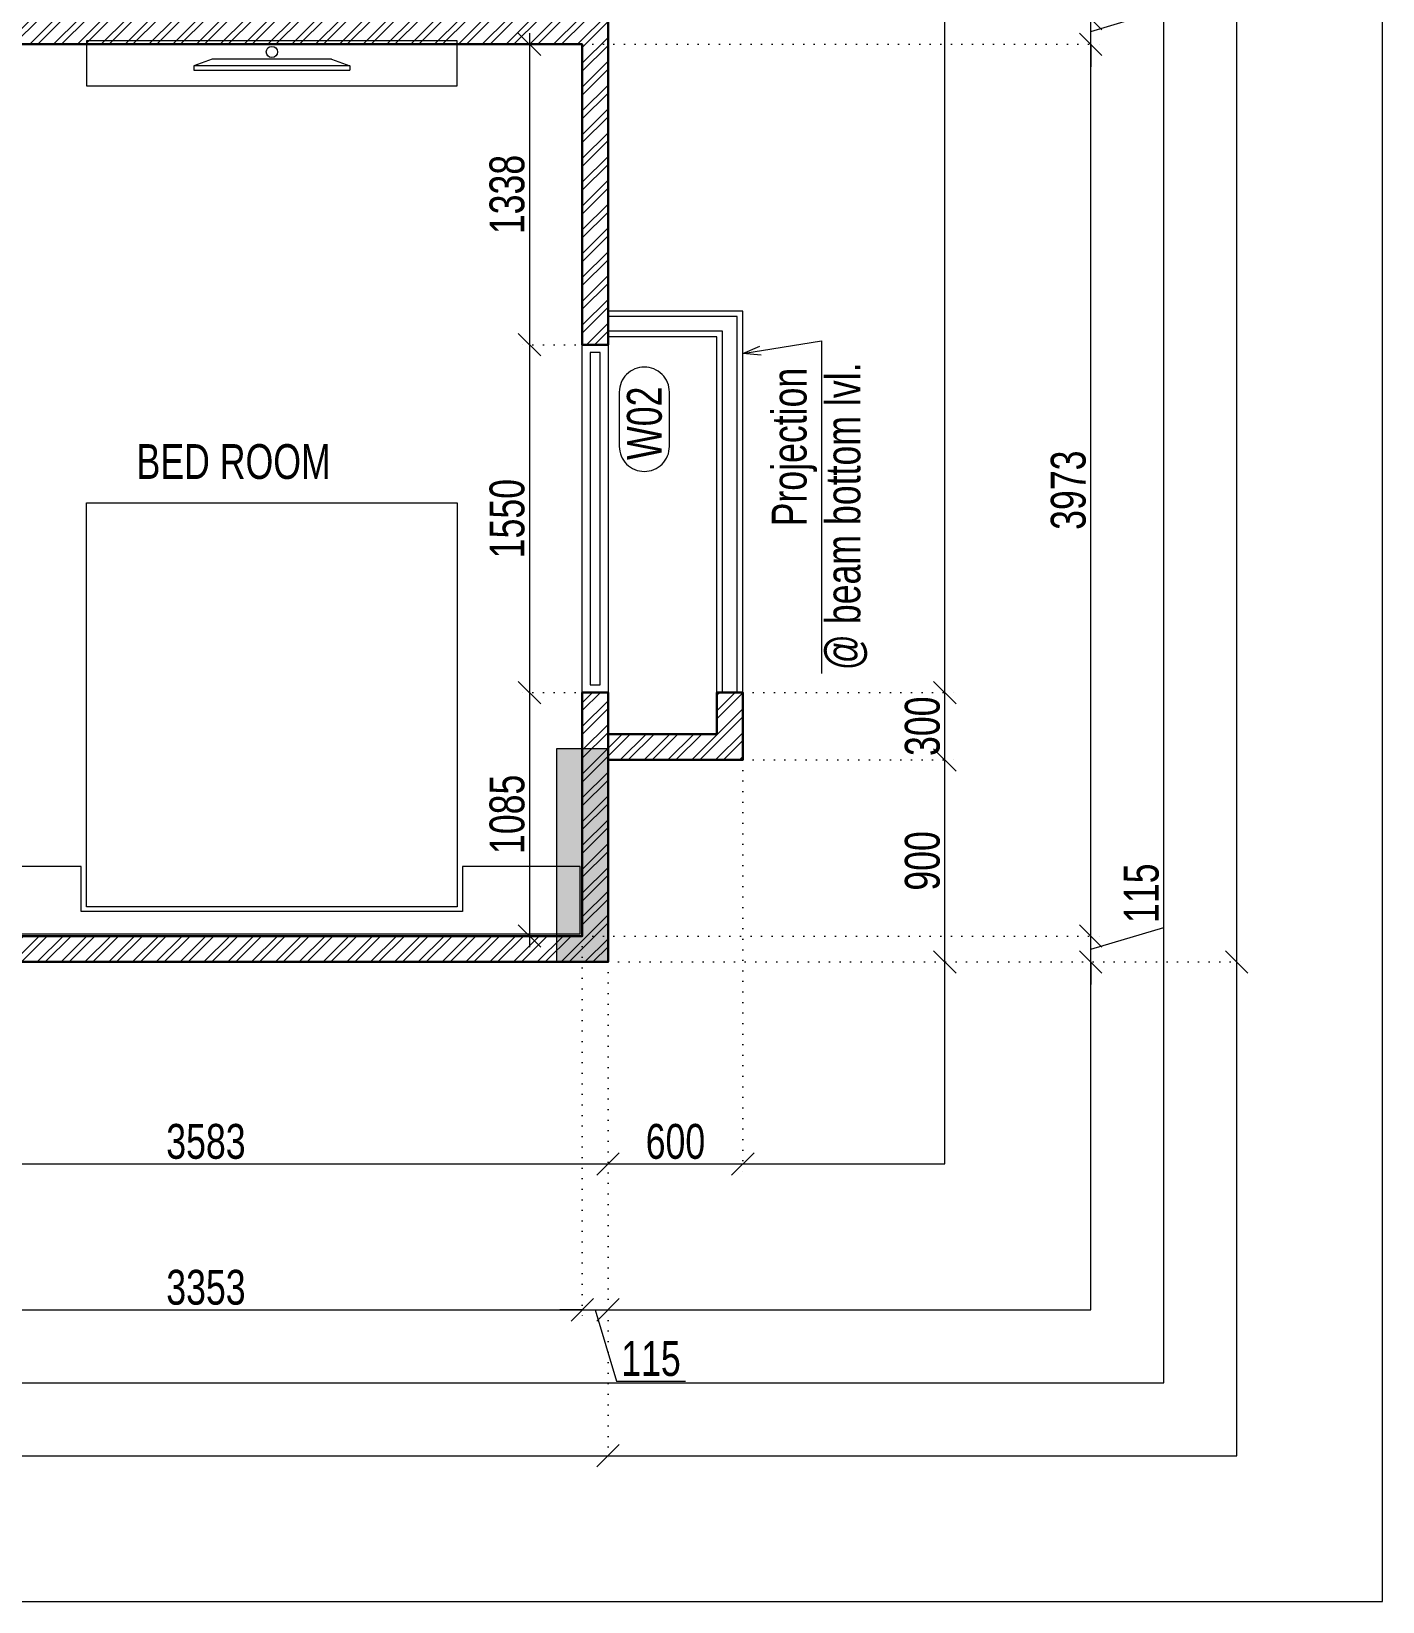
# Model space of a CAD drawing. Header units: inches. Extents: x 785882 to 928568, y 496782 to 576896.
# Drawn here: x 881443 to 887462, y 501489 to 508485 of the extents above; entities that cross this region are included whole.
import ezdxf
from ezdxf.enums import TextEntityAlignment as Align

# ---------------------------------------------------------------- set-up
doc = ezdxf.new("R2010")
doc.units = ezdxf.units.IN
doc.header["$LTSCALE"] = 750
doc.header["$MEASUREMENT"] = 0
doc.linetypes.add('DOT', pattern=[0.25, 0, -0.25])
for name, color, linetype, lineweight in [('COLUMN', 5, 'Continuous', 13), ('DIMENSION WORKING-MSA', 222, 'Continuous', 13), ('ELE-01-MSA', 7, 'Continuous', 30), ('ELE-03-MSA', 145, 'Continuous', 18), ('FURNITURE-MSA', 251, 'Continuous', 5), ('TEXT DETAIL-MSA', 212, 'Continuous', 13), ('TEXT ROOM NAME-MSA', 210, 'Continuous', 13), ('WALL HATCH-MSA', 251, 'Continuous', 9), ('WALL-MSA', 32, 'Continuous', 30), ('WINDOE NO-MAS', 4, 'Continuous', 9), ('WINDOW-MSA', 50, 'Continuous', 13)]:
    doc.layers.add(name, color=color, linetype=linetype, lineweight=lineweight)
doc.layers.add('R.C.C HATCH-MSA', color=250, linetype='Continuous')
doc.styles.add('125', font='swisscl.ttf', dxfattribs={"height": 125})
doc.styles.add('AR', font='swisscl.ttf')
doc.styles.add('ARIAL', font='swisscl.ttf', dxfattribs={"height": 360})
doc.styles.add('Arial-Reg+0.8Sc', font='swisscl.ttf')
doc.styles.add('MtXpl_Swis721_LtCn_B', font='swisscl.ttf')
doc.dimstyles.new('100 K.T', dxfattribs={"dimtxt": 360, "dimasz": 80, "dimexe": 0.18, "dimexo": 0.0625, "dimgap": 1, "dimtad": 1, "dimdec": 0, "dimzin": 0, "dimdsep": 46, "dimtxsty": 'ARIAL', "dimblk": 'DOT', "dimcen": 0.09, "dimse1": 1, "dimse2": 1, "dimclrd": 50, "dimclrt": 256, "dimadec": 0, "dimazin": 0, "dimtfac": 1, "dimtdec": 0, "dimtofl": 0, "dimtmove": 1, "dimatfit": 0, "dimfxl": 1, "dimtolj": 1, "dimtzin": 0, "dimlwd": -1, "dimarcsym": 0})
doc.dimstyles.new('WORKING DIM', dxfattribs={"dimtxt": 155, "dimasz": 100, "dimexe": 50, "dimexo": 0, "dimgap": 20, "dimtad": 1, "dimdec": 0, "dimzin": 0, "dimdsep": 46, "dimtxsty": 'AR', "dimblk": 'OBLIQUE', "dimcen": 0.09, "dimdle": 50, "dimclrd": 256, "dimclre": 250, "dimclrt": 256, "dimadec": 0, "dimazin": 0, "dimtfac": 1, "dimtdec": 0, "dimtofl": 0, "dimtmove": 1, "dimatfit": 0, "dimfxl": 1, "dimtolj": 1, "dimtzin": 0, "dimlwd": -1, "dimlwe": -1, "dimarcsym": 0})
pattern_1 = [(45, (36976.4, 0), (-53.0330086, 53.0330086), []), (45, (37011.755, 0), (-53.0330086, 53.0330086), [])]

# ---------------------------------------------------------------- blocks, each defined once
blk = doc.blocks.new('BLOCK-G & H TYPICAL COLOUMN')
at = {"layer": 'R.C.C HATCH-MSA'}
h = blk.add_hatch(color=256, dxfattribs=at)
h.dxf.hatch_style = 1
h.paths.add_polyline_path([(172697.62, -104207.75), (172688.57, -104207.75), (172688.57, -104255), (172697.62, -104255)])
h.paths.add_polyline_path([(172327.12, -104207.75), (172336.18, -104207.75), (172336.18, -104255), (172327.12, -104255)])
h.paths.add_polyline_path([(172819.88, -104207.75), (172819.88, -104216.81), (172867.12, -104216.81), (172867.12, -104207.75)])
h.paths.add_polyline_path([(172204.87, -104207.75), (172204.87, -104216.81), (172157.62, -104216.81), (172157.62, -104207.75)])
h.paths.add_polyline_path([(172561.18, -104240.06), (172552.12, -104240.06), (172552.12, -104287.31), (172561.18, -104287.31)])
h.paths.add_polyline_path([(172463.57, -104240.06), (172472.62, -104240.06), (172472.62, -104287.31), (172463.57, -104287.31)])
h.paths.add_polyline_path([(172177.87, -104422.2), (172177.87, -104431.25), (172130.62, -104431.25), (172130.62, -104422.2)])
h.paths.add_polyline_path([(172894.12, -104422.2), (172894.12, -104431.25), (172846.88, -104431.25), (172846.88, -104422.2)])
h.paths.add_polyline_path([(172336.12, -104486.75), (172336.12, -104495.81), (172288.87, -104495.81), (172288.87, -104486.75)])
h.paths.add_polyline_path([(172202.62, -104543.75), (172202.62, -104552.81), (172155.37, -104552.81), (172155.37, -104543.75)])
h.paths.add_polyline_path([(172822.13, -104543.75), (172822.13, -104552.81), (172869.37, -104552.81), (172869.37, -104543.75)])
h.paths.add_polyline_path([(172516.9, -104495.81), (172507.85, -104495.81), (172507.85, -104448.56), (172516.9, -104448.56)])
h.paths.add_polyline_path([(172697.62, -104104.25), (172688.57, -104104.25), (172688.57, -104057.01), (172697.62, -104057.01)])
h.paths.add_polyline_path([(172327.12, -104104.25), (172336.18, -104104.25), (172336.18, -104057.01), (172327.12, -104057.01)])
h.paths.add_polyline_path([(172819.88, -104104.25), (172819.88, -104095.2), (172867.12, -104095.2), (172867.12, -104104.25)])
h.paths.add_polyline_path([(172204.87, -104104.25), (172204.87, -104095.2), (172157.62, -104095.2), (172157.62, -104104.25)])
h.paths.add_polyline_path([(172561.18, -104071.94), (172552.12, -104071.94), (172552.12, -104024.7), (172561.18, -104024.7)])
h.paths.add_polyline_path([(172463.57, -104071.94), (172472.62, -104071.94), (172472.62, -104024.7), (172463.57, -104024.7)])
h.paths.add_polyline_path([(172177.87, -103889.81), (172177.87, -103880.75), (172130.62, -103880.75), (172130.62, -103889.81)])
h.paths.add_polyline_path([(172894.12, -103889.81), (172894.12, -103880.75), (172846.88, -103880.75), (172846.88, -103889.81)])
h.paths.add_polyline_path([(172336.12, -103825.25), (172336.12, -103816.2), (172288.87, -103816.2), (172288.87, -103825.25)])
h.paths.add_polyline_path([(172202.62, -103768.25), (172202.62, -103759.2), (172155.37, -103759.2), (172155.37, -103768.25)])
h.paths.add_polyline_path([(172822.13, -103768.25), (172822.13, -103759.2), (172869.37, -103759.2), (172869.37, -103768.25)])
h.paths.add_polyline_path([(172516.9, -103816.2), (172507.85, -103816.2), (172507.85, -103863.44), (172516.9, -103863.44)])
h.paths.add_polyline_path([(172548.37, -103699.31), (172548.37, -103690.25), (172595.62, -103690.25), (172595.62, -103699.31)])
h.paths.add_polyline_path([(172476.37, -103699.31), (172476.37, -103690.25), (172429.13, -103690.25), (172429.13, -103699.31)])
h.paths.add_polyline_path([(172726.82, -103612.31), (172726.82, -103603.25), (172774.06, -103603.25), (172774.06, -103612.31)])
h.paths.add_polyline_path([(172297.93, -103612.31), (172297.93, -103603.25), (172250.69, -103603.25), (172250.69, -103612.31)])
h.paths.add_polyline_path([(172920.37, -103523.81), (172920.37, -103514.75), (172857.56, -103514.75), (172857.56, -103523.81)])
h.paths.add_polyline_path([(172104.37, -103523.81), (172104.37, -103514.75), (172167.19, -103514.75), (172167.19, -103523.81)])
h.paths.add_polyline_path([(172476.37, -103492.94), (172467.32, -103492.94), (172467.32, -103445.7), (172476.37, -103445.7)])
h.paths.add_polyline_path([(172548.37, -103492.94), (172557.43, -103492.94), (172557.43, -103445.7), (172548.37, -103445.7)])
h.paths.add_polyline_path([(172663.43, -103454.75), (172759.5, -103454.75), (172759.5, -103349.7), (172663.43, -103349.7), (172663.43, -103358.75), (172750.44, -103358.75), (172750.44, -103445.7), (172663.43, -103445.7)])
h.paths.add_polyline_path([(172361.32, -103454.75), (172265.25, -103454.75), (172265.25, -103349.7), (172361.32, -103349.7), (172361.32, -103358.75), (172274.31, -103358.75), (172274.31, -103445.7), (172361.32, -103445.7)])
h.paths.add_polyline_path([(172428.37, -103358.75), (172419.32, -103358.75), (172419.32, -103311.51), (172428.37, -103311.51)])
h.paths.add_polyline_path([(172428.37, -103132.74), (172419.32, -103132.74), (172419.32, -103179.99), (172428.37, -103179.99)])
h.paths.add_polyline_path([(172151.62, -103286.75), (172151.62, -103277.7), (172104.37, -103277.7), (172104.37, -103286.75)])
h.paths.add_polyline_path([(172245.43, -103162.74), (172245.43, -103153.68), (172198.19, -103153.68), (172198.19, -103162.74)])
h.paths.add_polyline_path([(172428.37, -103021.25), (172419.32, -103021.25), (172419.32, -103068.5), (172428.37, -103068.5)])
h.paths.add_polyline_path([(172245.43, -102997.25), (172236.37, -102997.25), (172236.37, -103044.5), (172245.43, -103044.5)])
h.paths.add_polyline_path([(172104.37, -102997.25), (172104.37, -103006.31), (172151.62, -103006.31), (172151.62, -102997.25)])
h.paths.add_polyline_path([(172596.37, -103358.75), (172605.43, -103358.75), (172605.43, -103311.51), (172596.37, -103311.51)])
h.paths.add_polyline_path([(172596.37, -103132.74), (172605.43, -103132.74), (172605.43, -103179.99), (172596.37, -103179.99)])
h.paths.add_polyline_path([(172873.13, -103286.75), (172873.13, -103277.7), (172920.37, -103277.7), (172920.37, -103286.75)])
h.paths.add_polyline_path([(172779.32, -103162.74), (172779.32, -103153.68), (172826.56, -103153.68), (172826.56, -103162.74)])
h.paths.add_polyline_path([(172596.37, -103021.25), (172605.43, -103021.25), (172605.43, -103068.5), (172596.37, -103068.5)])
h.paths.add_polyline_path([(172779.32, -102997.25), (172788.37, -102997.25), (172788.37, -103044.5), (172779.32, -103044.5)])
h.paths.add_polyline_path([(172920.37, -102997.25), (172920.37, -103006.31), (172873.13, -103006.31), (172873.13, -102997.25)])
h.paths.add_polyline_path([(172548.37, -104612.7), (172548.37, -104621.75), (172595.62, -104621.75), (172595.62, -104612.7)])
h.paths.add_polyline_path([(172476.37, -104612.7), (172476.37, -104621.75), (172429.13, -104621.75), (172429.13, -104612.7)])
h.paths.add_polyline_path([(172297.93, -104699.7), (172297.93, -104708.75), (172250.69, -104708.75), (172250.69, -104699.7)])
h.paths.add_polyline_path([(172104.37, -104788.2), (172104.37, -104797.25), (172167.19, -104797.25), (172167.19, -104788.2)])
h.paths.add_polyline_path([(172726.82, -104699.7), (172726.82, -104708.75), (172774.06, -104708.75), (172774.06, -104699.7)])
h.paths.add_polyline_path([(172920.37, -104788.2), (172920.37, -104797.25), (172857.56, -104797.25), (172857.56, -104788.2)])
h.paths.add_polyline_path([(172476.37, -104819.06), (172467.32, -104819.06), (172467.32, -104866.31), (172476.37, -104866.31)])
h.paths.add_polyline_path([(172548.37, -104819.06), (172557.43, -104819.06), (172557.43, -104866.31), (172548.37, -104866.31)])
h.paths.add_polyline_path([(172663.43, -104857.25), (172759.5, -104857.25), (172759.5, -104962.31), (172663.43, -104962.31), (172663.43, -104953.25), (172750.44, -104953.25), (172750.44, -104866.31), (172663.43, -104866.31)])
h.paths.add_polyline_path([(172361.32, -104857.25), (172265.25, -104857.25), (172265.25, -104962.31), (172361.32, -104962.31), (172361.32, -104953.25), (172274.31, -104953.25), (172274.31, -104866.31), (172361.32, -104866.31)])
h.paths.add_polyline_path([(172428.37, -104953.25), (172419.32, -104953.25), (172419.32, -105000.5), (172428.37, -105000.5)])
h.paths.add_polyline_path([(172428.37, -105178.31), (172419.32, -105178.31), (172419.32, -105131.06), (172428.37, -105131.06)])
h.paths.add_polyline_path([(172151.62, -105025.25), (172151.62, -105034.31), (172104.37, -105034.31), (172104.37, -105025.25)])
h.paths.add_polyline_path([(172245.43, -105072.5), (172236.37, -105072.5), (172236.37, -105025.25), (172245.43, -105025.25)])
h.paths.add_polyline_path([(172428.37, -105290.75), (172419.32, -105290.75), (172419.32, -105243.51), (172428.37, -105243.51)])
h.paths.add_polyline_path([(172245.43, -105314.75), (172236.37, -105314.75), (172236.37, -105267.51), (172245.43, -105267.51)])
h.paths.add_polyline_path([(172104.37, -105277.35), (172113.43, -105277.35), (172113.43, -105314.75), (172104.37, -105314.75)])
h.paths.add_polyline_path([(172596.37, -104953.25), (172605.43, -104953.25), (172605.43, -105000.5), (172596.37, -105000.5)])
h.paths.add_polyline_path([(172596.37, -105178.31), (172605.43, -105178.31), (172605.43, -105131.06), (172596.37, -105131.06)])
h.paths.add_polyline_path([(172873.13, -105025.25), (172873.13, -105034.31), (172920.37, -105034.31), (172920.37, -105025.25)])
h.paths.add_polyline_path([(172788.37, -105025.25), (172779.32, -105025.25), (172779.32, -105072.5), (172788.37, -105072.5)])
h.paths.add_polyline_path([(172596.37, -105290.75), (172605.43, -105290.75), (172605.43, -105243.51), (172596.37, -105243.51)])
h.paths.add_polyline_path([(172779.32, -105314.75), (172788.37, -105314.75), (172788.37, -105267.51), (172779.32, -105267.51)])
h.paths.add_polyline_path([(172911.32, -105314.75), (172920.37, -105314.75), (172920.37, -105277.35), (172911.32, -105277.35)])
h.paths.add_polyline_path([(172688.63, -104486.75), (172688.63, -104495.81), (172735.87, -104495.81), (172735.87, -104486.75)])
h.paths.add_polyline_path([(172688.63, -103825.25), (172688.63, -103816.2), (172735.87, -103816.2), (172735.87, -103825.25)])
at = {"layer": 'COLUMN'}
blk.add_lwpolyline([(172911.32, -105314.75), (172920.37, -105314.75), (172920.37, -105277.35), (172911.32, -105277.35)], close=True, dxfattribs=at)
blk = doc.blocks.new('_Dot')
at = {"linetype": 'ByBlock', "lineweight": -2}
blk.add_line((-0.5, 0), (-1, 0), dxfattribs=at)
at = {"linetype": 'ByBlock', "const_width": 0.5}
blk.add_lwpolyline([(-0.25, 0, 1), (0.25, 0, 1)], format="xyb", close=True, dxfattribs=at)
blk = doc.blocks.new('G$C7997B730')
at = {"layer": 'FURNITURE-MSA'}
for p, q in [((36, 1325, 0), (0, 1325, 0)), ((0, 1325, 0), (0, 0, 0)), ((36, 1325, 0), (0, 1325, 0)), ((93, 1169, 0), (36, 1325, 0)), ((36, 0, 0), (36, 1325, 0)), ((93, 1169, 0), (36, 1325, 0)), ((93, 156, 0), (93, 1169, 0)), ((93, 156, 0), (36, 0, 0)), ((36, 0, 0), (0, 0, 0))]:
    blk.add_line(p, q, dxfattribs=at)
blk = doc.blocks.new('A$Caebde61c')
at = {"layer": 'FURNITURE-MSA'}
for points in [[(20053.6, -54961.2), (20053.6, -54761.2), (18403.6, -54761.2), (18403.6, -54961.2)], [(18403.6, -58619.5), (18403.6, -56819.5), (20053.6, -56819.5), (20053.6, -58619.5)], [(20078.6, -58639.5), (18378.6, -58639.5), (18378.6, -58439.5), (17828.6, -58439.5), (17828.6, -58739.5), (20601.4, -58739.5), (20601.4, -58439.5), (20078.6, -58439.5)]]:
    blk.add_lwpolyline(points, close=True, dxfattribs=at)
blk.add_circle((19228.6, -54810.3, 0), 25, dxfattribs=at)
at = {"layer": 'FURNITURE-MSA', "xscale": 0.5248800000000006, "yscale": 0.5248800000000006, "zscale": 0.5248800000000006, "rotation": 90.00000000000001}
blk.add_blockref('G$C7997B730', (19576.3, -54890.9, 0), dxfattribs=at)
blk = doc.blocks.new('Win-Tag-03')
blk.add_lwpolyline([(-130, 120), (130, 120, -0.414214), (250, 0), (250, 0, -0.414214), (130, -120), (-130, -120, -0.414214), (-250, 0), (-250, 0, -0.414214)], format="xyb", close=True)
blk = doc.blocks.new('_Oblique')
at = {"color": 0, "linetype": 'ByBlock', "lineweight": -2}
blk.add_line((-0.5, -0.5), (0.5, 0.5), dxfattribs=at)
blk = doc.blocks.new('*D2309')
at = {"layer": 'Defpoints', "color": 0, "ltscale": 0.25, "transparency": 16777216}
for p in [(880429.5, 504339.5), (884012.3, 504339.5), (884012.3, 503439.5)]:
    blk.add_point(p, dxfattribs=at)
at = {"layer": 'DIMENSION WORKING-MSA', "color": 250, "linetype": 'DOT', "ltscale": 0.25, "transparency": 16777216}
for p, q in [((880429.5, 504339.5), (880429.5, 503389.5)), ((884012.3, 504339.5), (884012.3, 503389.5))]:
    blk.add_line(p, q, dxfattribs=at)
at = {"layer": 'DIMENSION WORKING-MSA', "ltscale": 0.25, "transparency": 16777216}
blk.add_line((880379.5, 503439.5), (884062.3, 503439.5), dxfattribs=at)
at = {"layer": 'DIMENSION WORKING-MSA', "ltscale": 0.25, "transparency": 16777216, "xscale": 100, "yscale": 100, "zscale": 100, "rotation": 180}
blk.add_blockref('_Oblique', (880429.5, 503439.5), dxfattribs=at)
at = {"layer": 'DIMENSION WORKING-MSA', "ltscale": 0.25, "transparency": 16777216, "xscale": 100, "yscale": 100, "zscale": 100}
blk.add_blockref('_Oblique', (884012.3, 503439.5), dxfattribs=at)
at = {"layer": 'DIMENSION WORKING-MSA', "ltscale": 0.25, "transparency": 16777216, "insert": (882220.9, 503538.9), "char_height": 155, "attachment_point": 5, "style": 'AR'}
blk.add_mtext('\\A1;3583', dxfattribs=at)
blk = doc.blocks.new('*D2310')
at = {"layer": 'Defpoints', "color": 0, "ltscale": 0.25, "transparency": 16777216}
for p in [(884612.3, 505239.5), (884012.3, 504339.5), (884612.3, 503439.5)]:
    blk.add_point(p, dxfattribs=at)
at = {"layer": 'DIMENSION WORKING-MSA', "color": 250, "linetype": 'DOT', "ltscale": 0.25, "transparency": 16777216}
for p, q in [((884612.3, 505239.5), (884612.3, 503389.5)), ((884012.3, 504339.5), (884012.3, 503389.5))]:
    blk.add_line(p, q, dxfattribs=at)
at = {"layer": 'DIMENSION WORKING-MSA', "ltscale": 0.25, "transparency": 16777216}
blk.add_line((883962.3, 503439.5), (884662.3, 503439.5), dxfattribs=at)
at = {"layer": 'DIMENSION WORKING-MSA', "ltscale": 0.25, "transparency": 16777216, "xscale": 100, "yscale": 100, "zscale": 100, "rotation": 180}
blk.add_blockref('_Oblique', (884012.3, 503439.5), dxfattribs=at)
at = {"layer": 'DIMENSION WORKING-MSA', "ltscale": 0.25, "transparency": 16777216, "xscale": 100, "yscale": 100, "zscale": 100}
blk.add_blockref('_Oblique', (884612.3, 503439.5), dxfattribs=at)
at = {"layer": 'DIMENSION WORKING-MSA', "ltscale": 0.25, "transparency": 16777216, "insert": (884312.3, 503538.8), "char_height": 155, "attachment_point": 5, "style": 'AR'}
blk.add_mtext('\\A1;600', dxfattribs=at)
blk = doc.blocks.new('*D2285')
at = {"layer": 'Defpoints', "color": 0, "ltscale": 0.25, "transparency": 16777216}
for p in [(880544.5, 504454.5, 0), (883897.3, 504454.5), (883897.3, 502789.5)]:
    blk.add_point(p, dxfattribs=at)
at = {"layer": 'DIMENSION WORKING-MSA', "color": 250, "linetype": 'DOT', "ltscale": 0.25, "transparency": 16777216}
for p, q in [((880544.5, 504454.5), (880544.5, 502739.5)), ((883897.3, 504454.5), (883897.3, 502739.5))]:
    blk.add_line(p, q, dxfattribs=at)
at = {"layer": 'DIMENSION WORKING-MSA', "ltscale": 0.25, "transparency": 16777216}
blk.add_line((880494.5, 502789.5), (883947.3, 502789.5), dxfattribs=at)
at = {"layer": 'DIMENSION WORKING-MSA', "ltscale": 0.25, "transparency": 16777216, "xscale": 100, "yscale": 100, "zscale": 100, "rotation": 180}
blk.add_blockref('_Oblique', (880544.5, 502789.5), dxfattribs=at)
at = {"layer": 'DIMENSION WORKING-MSA', "ltscale": 0.25, "transparency": 16777216, "xscale": 100, "yscale": 100, "zscale": 100}
blk.add_blockref('_Oblique', (883897.3, 502789.5), dxfattribs=at)
at = {"layer": 'DIMENSION WORKING-MSA', "ltscale": 0.25, "transparency": 16777216, "insert": (882220.9, 502888.9), "char_height": 155, "attachment_point": 5, "style": 'AR'}
blk.add_mtext('\\A1;3353', dxfattribs=at)
blk = doc.blocks.new('*D2286')
at = {"layer": 'Defpoints', "color": 0, "ltscale": 0.25, "transparency": 16777216}
for p in [(883897.3, 504454.5), (884012.3, 504339.5), (884012.3, 502789.5)]:
    blk.add_point(p, dxfattribs=at)
at = {"layer": 'DIMENSION WORKING-MSA', "color": 250, "linetype": 'DOT', "ltscale": 0.25, "transparency": 16777216}
for p, q in [((883897.3, 504454.5), (883897.3, 502739.5)), ((884012.3, 504339.5), (884012.3, 502739.5))]:
    blk.add_line(p, q, dxfattribs=at)
at = {"layer": 'DIMENSION WORKING-MSA', "ltscale": 0.25, "transparency": 16777216}
for p, q in [((883897.3, 502789.5), (883797.3, 502789.5)), ((883897.3, 502789.5), (884012.3, 502789.5)), ((883954.8, 502789.5), (884050, 502472.2)), ((884012.3, 502789.5), (884112.3, 502789.5)), ((884050, 502472.2), (884356.8, 502472.2))]:
    blk.add_line(p, q, dxfattribs=at)
at = {"layer": 'DIMENSION WORKING-MSA', "ltscale": 0.25, "transparency": 16777216, "xscale": 100, "yscale": 100, "zscale": 100}
blk.add_blockref('_Oblique', (883897.3, 502789.5), dxfattribs=at)
at = {"layer": 'DIMENSION WORKING-MSA', "ltscale": 0.25, "transparency": 16777216, "xscale": 100, "yscale": 100, "zscale": 100, "rotation": 180}
blk.add_blockref('_Oblique', (884012.3, 502789.5), dxfattribs=at)
at = {"layer": 'DIMENSION WORKING-MSA', "ltscale": 0.25, "transparency": 16777216, "insert": (884203.4, 502571.3), "char_height": 155, "attachment_point": 5, "style": 'AR'}
blk.add_mtext('\\A1;115', dxfattribs=at)
blk = doc.blocks.new('*D2287')
at = {"layer": 'Defpoints', "color": 0, "ltscale": 0.25, "transparency": 16777216}
for p in [(863285.9, 504339.5), (884012.3, 504339.5), (884012.3, 502139.5)]:
    blk.add_point(p, dxfattribs=at)
at = {"layer": 'DIMENSION WORKING-MSA', "color": 250, "linetype": 'DOT', "ltscale": 0.25, "transparency": 16777216}
for p, q in [((863285.9, 504339.5), (863285.9, 502089.5)), ((884012.3, 504339.5), (884012.3, 502089.5))]:
    blk.add_line(p, q, dxfattribs=at)
at = {"layer": 'DIMENSION WORKING-MSA', "ltscale": 0.25, "transparency": 16777216}
blk.add_line((863235.9, 502139.5), (884062.3, 502139.5), dxfattribs=at)
at = {"layer": 'DIMENSION WORKING-MSA', "ltscale": 0.25, "transparency": 16777216, "xscale": 100, "yscale": 100, "zscale": 100, "rotation": 180}
blk.add_blockref('_Oblique', (863285.9, 502139.5), dxfattribs=at)
at = {"layer": 'DIMENSION WORKING-MSA', "ltscale": 0.25, "transparency": 16777216, "xscale": 100, "yscale": 100, "zscale": 100}
blk.add_blockref('_Oblique', (884012.3, 502139.5), dxfattribs=at)
at = {"layer": 'DIMENSION WORKING-MSA', "ltscale": 0.25, "transparency": 16777216, "insert": (873649.1, 502238.8), "char_height": 155, "attachment_point": 5, "style": 'AR'}
blk.add_mtext('\\A1;20726', dxfattribs=at)
blk = doc.blocks.new('*D2289')
at = {"layer": 'Defpoints', "color": 0, "ltscale": 0.25, "transparency": 16777216}
for p in [(884612.3, 505239.5), (885512.3, 505239.5), (884012.3, 504339.5)]:
    blk.add_point(p, dxfattribs=at)
at = {"layer": 'DIMENSION WORKING-MSA', "color": 250, "linetype": 'DOT', "ltscale": 0.25, "transparency": 16777216}
for p, q in [((884612.3, 505239.5), (885562.3, 505239.5)), ((884012.3, 504339.5), (885562.3, 504339.5))]:
    blk.add_line(p, q, dxfattribs=at)
at = {"layer": 'DIMENSION WORKING-MSA', "ltscale": 0.25, "transparency": 16777216}
blk.add_line((885512.3, 504289.5), (885512.3, 505289.5), dxfattribs=at)
at = {"layer": 'DIMENSION WORKING-MSA', "ltscale": 0.25, "transparency": 16777216, "xscale": 100, "yscale": 100, "zscale": 100}
for p, rotation in [((885512.3, 505239.5), 90), ((885512.3, 504339.5), 270)]:
    blk.add_blockref('_Oblique', p, dxfattribs=dict(at, rotation=rotation))
at = {"layer": 'DIMENSION WORKING-MSA', "ltscale": 0.25, "transparency": 16777216, "insert": (885412.9, 504789.5), "char_height": 155, "attachment_point": 5, "rotation": 90, "style": 'AR'}
blk.add_mtext('\\A1;900', dxfattribs=at)
blk = doc.blocks.new('*D2290')
at = {"layer": 'Defpoints', "color": 0, "ltscale": 0.25, "transparency": 16777216}
for p in [(884612.3, 505539.5), (885512.3, 505539.5), (884612.3, 505239.5)]:
    blk.add_point(p, dxfattribs=at)
at = {"layer": 'DIMENSION WORKING-MSA', "ltscale": 0.25, "transparency": 16777216}
blk.add_line((885512.3, 505189.5), (885512.3, 505589.5), dxfattribs=at)
at = {"layer": 'DIMENSION WORKING-MSA', "color": 250, "linetype": 'DOT', "ltscale": 0.25, "transparency": 16777216}
for p, q in [((884612.3, 505539.5), (885562.3, 505539.5)), ((884612.3, 505239.5), (885562.3, 505239.5))]:
    blk.add_line(p, q, dxfattribs=at)
at = {"layer": 'DIMENSION WORKING-MSA', "ltscale": 0.25, "transparency": 16777216, "xscale": 100, "yscale": 100, "zscale": 100}
for p, rotation in [((885512.3, 505539.5), 90), ((885512.3, 505239.5), 270)]:
    blk.add_blockref('_Oblique', p, dxfattribs=dict(at, rotation=rotation))
at = {"layer": 'DIMENSION WORKING-MSA', "ltscale": 0.25, "transparency": 16777216, "insert": (885412.8, 505389.5), "char_height": 155, "attachment_point": 5, "rotation": 90, "style": 'AR'}
blk.add_mtext('\\A1;300', dxfattribs=at)
blk = doc.blocks.new('*D2177')
at = {"layer": 'Defpoints', "color": 0, "ltscale": 0.25, "transparency": 16777216}
for p in [(883897.3, 504454.5), (886162.3, 504454.5), (884012.3, 504339.5)]:
    blk.add_point(p, dxfattribs=at)
at = {"layer": 'DIMENSION WORKING-MSA', "ltscale": 0.25, "transparency": 16777216}
for p, q in [((886487.3, 504492.1), (886487.3, 504799)), ((886162.3, 504454.5), (886162.3, 504554.5)), ((886162.3, 504397), (886487.3, 504492.1)), ((886162.3, 504339.5), (886162.3, 504454.5)), ((886162.3, 504339.5), (886162.3, 504239.5))]:
    blk.add_line(p, q, dxfattribs=at)
at = {"layer": 'DIMENSION WORKING-MSA', "color": 250, "linetype": 'DOT', "ltscale": 0.25, "transparency": 16777216}
for p, q in [((883897.3, 504454.5), (886212.3, 504454.5)), ((884012.3, 504339.5), (886212.3, 504339.5))]:
    blk.add_line(p, q, dxfattribs=at)
at = {"layer": 'DIMENSION WORKING-MSA', "ltscale": 0.25, "transparency": 16777216, "xscale": 100, "yscale": 100, "zscale": 100}
for p, rotation in [((886162.3, 504454.5), 270), ((886162.3, 504339.5), 90)]:
    blk.add_blockref('_Oblique', p, dxfattribs=dict(at, rotation=rotation))
at = {"layer": 'DIMENSION WORKING-MSA', "ltscale": 0.25, "transparency": 16777216, "insert": (886388.2, 504645.5), "char_height": 155, "attachment_point": 5, "rotation": 90, "style": 'AR'}
blk.add_mtext('\\A1;115', dxfattribs=at)
blk = doc.blocks.new('*D2178')
at = {"layer": 'Defpoints', "color": 0, "ltscale": 0.25, "transparency": 16777216}
for p in [(883897.3, 508427.8), (886162.3, 508427.8), (883897.3, 504454.5)]:
    blk.add_point(p, dxfattribs=at)
at = {"layer": 'DIMENSION WORKING-MSA', "ltscale": 0.25, "transparency": 16777216}
blk.add_line((886162.3, 504404.5), (886162.3, 508477.8), dxfattribs=at)
at = {"layer": 'DIMENSION WORKING-MSA', "color": 250, "linetype": 'DOT', "ltscale": 0.25, "transparency": 16777216}
for p, q in [((883897.3, 508427.8), (886212.3, 508427.8)), ((883897.3, 504454.5), (886212.3, 504454.5))]:
    blk.add_line(p, q, dxfattribs=at)
at = {"layer": 'DIMENSION WORKING-MSA', "ltscale": 0.25, "transparency": 16777216, "xscale": 100, "yscale": 100, "zscale": 100}
for p, rotation in [((886162.3, 508427.8), 90), ((886162.3, 504454.5), 270)]:
    blk.add_blockref('_Oblique', p, dxfattribs=dict(at, rotation=rotation))
at = {"layer": 'DIMENSION WORKING-MSA', "ltscale": 0.25, "transparency": 16777216, "insert": (886062.9, 506441.1), "char_height": 155, "attachment_point": 5, "rotation": 90, "style": 'AR'}
blk.add_mtext('\\A1;3973', dxfattribs=at)
blk = doc.blocks.new('*D2179')
at = {"layer": 'Defpoints', "color": 0, "ltscale": 0.25, "transparency": 16777216}
for p in [(883897.3, 508542.8), (886162.3, 508542.8), (883897.3, 508427.8)]:
    blk.add_point(p, dxfattribs=at)
at = {"layer": 'DIMENSION WORKING-MSA', "ltscale": 0.25, "transparency": 16777216}
for p, q in [((886479.5, 508580.4), (886479.5, 508887.3)), ((886162.3, 508542.8), (886162.3, 508642.8)), ((886162.3, 508485.3), (886479.5, 508580.4)), ((886162.3, 508427.8), (886162.3, 508542.8)), ((886162.3, 508427.8), (886162.3, 508327.8))]:
    blk.add_line(p, q, dxfattribs=at)
at = {"layer": 'DIMENSION WORKING-MSA', "color": 250, "linetype": 'DOT', "ltscale": 0.25, "transparency": 16777216}
for p, q in [((883897.3, 508542.8), (886212.3, 508542.8)), ((883897.3, 508427.8), (886212.3, 508427.8))]:
    blk.add_line(p, q, dxfattribs=at)
at = {"layer": 'DIMENSION WORKING-MSA', "ltscale": 0.25, "transparency": 16777216, "xscale": 100, "yscale": 100, "zscale": 100}
for p, rotation in [((886162.3, 508542.8), 270), ((886162.3, 508427.8), 90)]:
    blk.add_blockref('_Oblique', p, dxfattribs=dict(at, rotation=rotation))
at = {"layer": 'DIMENSION WORKING-MSA', "ltscale": 0.25, "transparency": 16777216, "insert": (886380.4, 508733.8), "char_height": 155, "attachment_point": 5, "rotation": 90, "style": 'AR'}
blk.add_mtext('\\A1;115', dxfattribs=at)
blk = doc.blocks.new('*D2187')
at = {"layer": 'Defpoints', "color": 0, "ltscale": 0.25, "transparency": 16777216}
for p in [(884012.3, 563204), (886812.3, 563204), (884012.3, 504339.5)]:
    blk.add_point(p, dxfattribs=at)
at = {"layer": 'DIMENSION WORKING-MSA', "ltscale": 0.25, "transparency": 16777216}
blk.add_line((886812.3, 504289.5), (886812.3, 563254), dxfattribs=at)
at = {"layer": 'DIMENSION WORKING-MSA', "color": 250, "linetype": 'DOT', "ltscale": 0.25, "transparency": 16777216}
for p, q in [((884012.3, 563204), (886862.3, 563204)), ((884012.3, 504339.5), (886862.3, 504339.5))]:
    blk.add_line(p, q, dxfattribs=at)
at = {"layer": 'DIMENSION WORKING-MSA', "ltscale": 0.25, "transparency": 16777216, "xscale": 100, "yscale": 100, "zscale": 100}
for p, rotation in [((886812.3, 563204), 90), ((886812.3, 504339.5), 270)]:
    blk.add_blockref('_Oblique', p, dxfattribs=dict(at, rotation=rotation))
at = {"layer": 'DIMENSION WORKING-MSA', "ltscale": 0.25, "transparency": 16777216, "insert": (886712.9, 533771.7), "char_height": 155, "attachment_point": 5, "rotation": 90, "style": 'AR'}
blk.add_mtext('\\A1;58865', dxfattribs=at)
blk = doc.blocks.new('*D1472')
at = {"layer": 'Defpoints', "color": 0, "ltscale": 0.25, "transparency": 16777216}
for p in [(883662.3, 508427.8), (883662.3, 507089.5), (883912.3, 507089.5)]:
    blk.add_point(p, dxfattribs=at)
at = {"layer": 'DIMENSION WORKING-MSA', "ltscale": 0.25, "transparency": 16777216}
blk.add_line((883662.3, 508477.8), (883662.3, 507039.5), dxfattribs=at)
at = {"layer": 'DIMENSION WORKING-MSA', "color": 250, "linetype": 'DOT', "ltscale": 0.25, "transparency": 16777216}
for p, q in [((883662.3, 508427.8), (883712.3, 508427.8)), ((883912.3, 507089.5), (883612.3, 507089.5))]:
    blk.add_line(p, q, dxfattribs=at)
at = {"layer": 'DIMENSION WORKING-MSA', "ltscale": 0.25, "transparency": 16777216, "xscale": 100, "yscale": 100, "zscale": 100}
for p, rotation in [((883662.3, 508427.8), 90), ((883662.3, 507089.5), 270)]:
    blk.add_blockref('_Oblique', p, dxfattribs=dict(at, rotation=rotation))
at = {"layer": 'DIMENSION WORKING-MSA', "ltscale": 0.25, "transparency": 16777216, "insert": (883562.8, 507758.6), "char_height": 155, "attachment_point": 5, "rotation": 90, "style": 'AR'}
blk.add_mtext('\\A1;1338', dxfattribs=at)
blk = doc.blocks.new('*D1473')
at = {"layer": 'Defpoints', "color": 0, "ltscale": 0.25, "transparency": 16777216}
for p in [(883912.3, 507089.5), (883662.3, 505539.5), (883912.3, 505539.5)]:
    blk.add_point(p, dxfattribs=at)
at = {"layer": 'DIMENSION WORKING-MSA', "ltscale": 0.25, "transparency": 16777216}
blk.add_line((883662.3, 507139.5), (883662.3, 505489.5), dxfattribs=at)
at = {"layer": 'DIMENSION WORKING-MSA', "color": 250, "linetype": 'DOT', "ltscale": 0.25, "transparency": 16777216}
for p, q in [((883912.3, 507089.5), (883612.3, 507089.5)), ((883912.3, 505539.5), (883612.3, 505539.5))]:
    blk.add_line(p, q, dxfattribs=at)
at = {"layer": 'DIMENSION WORKING-MSA', "ltscale": 0.25, "transparency": 16777216, "xscale": 100, "yscale": 100, "zscale": 100}
for p, rotation in [((883662.3, 507089.5), 90), ((883662.3, 505539.5), 270)]:
    blk.add_blockref('_Oblique', p, dxfattribs=dict(at, rotation=rotation))
at = {"layer": 'DIMENSION WORKING-MSA', "ltscale": 0.25, "transparency": 16777216, "insert": (883562.9, 506314.5), "char_height": 155, "attachment_point": 5, "rotation": 90, "style": 'AR'}
blk.add_mtext('\\A1;1550', dxfattribs=at)
blk = doc.blocks.new('*D1474')
at = {"layer": 'Defpoints', "color": 0, "ltscale": 0.25, "transparency": 16777216}
for p in [(883912.3, 505539.5), (883662.3, 504454.5, 0), (883662.3, 504454.5)]:
    blk.add_point(p, dxfattribs=at)
at = {"layer": 'DIMENSION WORKING-MSA', "ltscale": 0.25, "transparency": 16777216}
blk.add_line((883662.3, 505589.5), (883662.3, 504404.5), dxfattribs=at)
at = {"layer": 'DIMENSION WORKING-MSA', "color": 250, "linetype": 'DOT', "ltscale": 0.25, "transparency": 16777216}
for p, q in [((883912.3, 505539.5), (883612.3, 505539.5)), ((883662.3, 504454.5), (883712.3, 504454.5))]:
    blk.add_line(p, q, dxfattribs=at)
at = {"layer": 'DIMENSION WORKING-MSA', "ltscale": 0.25, "transparency": 16777216, "xscale": 100, "yscale": 100, "zscale": 100}
for p, rotation in [((883662.3, 505539.5), 90), ((883662.3, 504454.5), 270)]:
    blk.add_blockref('_Oblique', p, dxfattribs=dict(at, rotation=rotation))
at = {"layer": 'DIMENSION WORKING-MSA', "ltscale": 0.25, "transparency": 16777216, "insert": (883562.9, 504997), "char_height": 155, "attachment_point": 5, "rotation": 90, "style": 'AR'}
blk.add_mtext('\\A1;1085', dxfattribs=at)

msp = doc.modelspace()

# ---------------------------------------------------------------- hatches: boundary and pattern name
at = {"layer": 'WALL HATCH-MSA'}
h = msp.add_hatch(dxfattribs=at)
h.set_pattern_fill('ANSI32', color=256, scale=200)
h.set_pattern_definition([(45, (36976.4, -15), (-53.0330086, 53.0330086), []), (45, (37011.755, -15), (-53.0330086, 53.0330086), [])])
h.paths.add_polyline_path([(884012.3, 507089.5), (884012.3, 508942.8), (883897.3, 508942.8), (883897.3, 508542.8), (880429.5, 508542.8), (880429.5, 508427.8), (883897.3, 508427.8), (883897.3, 507089.5)])
h = msp.add_hatch(dxfattribs=at)
h.set_pattern_fill('ANSI32', color=256, scale=200)
h.set_pattern_definition(pattern_1)
h.paths.add_polyline_path([(884012.3, 504339.5), (884012.3, 505539.5), (883897.3, 505539.5), (883897.3, 504454.5), (880544.5, 504454.5), (880544.5, 506414.5), (880429.5, 506414.5), (880429.5, 504339.5)])
h = msp.add_hatch(dxfattribs=at)
h.set_pattern_fill('ANSI32', color=256, scale=200)
h.set_pattern_definition(pattern_1)
h.paths.add_polyline_path([(884612.3, 505239.5), (884612.3, 505539.5), (884497.3, 505539.5), (884497.3, 505354.5), (884012.3, 505354.5), (884012.3, 505239.5)])

# ---------------------------------------------------------------- linework, layer by layer
at = {"layer": 'Defpoints', "color": 1, "lineweight": 0}
for points in [[(887462.3, 566054), (859835.9, 566054), (859835.9, 501489.5), (887462.3, 501489.5)], [(886812.3, 565404), (860485.9, 565404), (860485.9, 502139.5), (886812.3, 502139.5)], [(886487.3, 565079), (860810.9, 565079), (860810.9, 502464.5), (886487.3, 502464.5)], [(886162.3, 564754), (861135.9, 564754), (861135.9, 502789.5), (886162.3, 502789.5)], [(885512.3, 564104), (861785.9, 564104), (861785.9, 503439.5), (885512.3, 503439.5)]]:
    msp.add_lwpolyline(points, close=True, dxfattribs=at)
at = {"layer": 'ELE-01-MSA', "lineweight": 0}
for p, q in [((884587.3, 507214.5), (884012.3, 507214.5)), ((884587.3, 505539.5), (884587.3, 507214.5)), ((884522.3, 507149.5), (884012.3, 507149.5)), ((884522.3, 505539.5), (884522.3, 507149.5))]:
    msp.add_line(p, q, dxfattribs=at)
at = {"layer": 'ELE-03-MSA', "lineweight": 0}
for p, q in [((884612.3, 507239.5), (884012.3, 507239.5)), ((884612.3, 505539.5), (884612.3, 507239.5)), ((884497.3, 507124.5), (884012.3, 507124.5)), ((884497.3, 505539.5), (884497.3, 507124.5))]:
    msp.add_line(p, q, dxfattribs=at)
at = {"layer": 'WALL-MSA', "linetype": 'ByBlock'}
for p, q in [((884012.3, 507089.5), (884012.3, 508942.8)), ((883897.3, 507089.5), (883897.3, 508427.8)), ((883897.3, 507089.5), (884012.3, 507089.5)), ((883897.3, 504454.5), (883897.3, 505539.5)), ((883897.3, 505539.5), (884012.3, 505539.5)), ((884012.3, 504339.5), (884012.3, 505539.5))]:
    msp.add_line(p, q, dxfattribs=at)
at = {"layer": 'WALL-MSA'}
for p, q in [((883897.3, 508427.8), (880429.5, 508427.8)), ((880544.5, 504454.5, 0), (883897.3, 504454.5)), ((880429.5, 504339.5), (884012.3, 504339.5))]:
    msp.add_line(p, q, dxfattribs=at)
at = {"layer": 'WALL-MSA', "linetype": 'ByBlock'}
msp.add_lwpolyline([(884612.3, 505239.5), (884612.3, 505539.5), (884497.3, 505539.5), (884497.3, 505354.5), (884012.3, 505354.5), (884012.3, 505239.5)], close=True, dxfattribs=at)
at = {"layer": 'WINDOW-MSA'}
for p, q in [((883897.3, 505539.5), (883897.3, 507089.5)), ((884012.3, 507089.5), (884012.3, 505539.5))]:
    msp.add_line(p, q, dxfattribs=at)
msp.add_lwpolyline([(883932.3, 507054.5), (883932.3, 505574.5), (883977.3, 505574.5), (883977.3, 507054.5)], close=True, dxfattribs=at)

# ---------------------------------------------------------------- block references
at = {"layer": 'COLUMN', "xscale": 25.4, "yscale": 25.4, "zscale": 25.4}
msp.add_blockref('BLOCK-G & H TYPICAL COLOUMN', (-3508165.2, 3179334.2), dxfattribs=at)
at = {"layer": 'FURNITURE-MSA'}
msp.add_blockref('A$Caebde61c', (863285.9, 563204), dxfattribs=at)
at = {"layer": 'WINDOE NO-MAS', "xscale": -0.9300595238095237, "yscale": 0.9300595238095237, "zscale": 0.9300595238095237, "rotation": 90.00000000000007}
msp.add_blockref('Win-Tag-03', (884173.9, 506757.2), dxfattribs=at)

# ---------------------------------------------------------------- texts
at = {"layer": 'TEXT DETAIL-MSA', "style": '125'}
for s, p in [('@ beam bottom lvl.', (885058.5, 506324.6)), ('Projection', (884818.8, 506633.3))]:
    msp.add_text(s, height=155, rotation=90, dxfattribs=at).set_placement(p, align=Align.MIDDLE_CENTER)
at = {"layer": 'TEXT ROOM NAME-MSA', "lineweight": 0, "style": 'MtXpl_Swis721_LtCn_B'}
msp.add_text('BED ROOM', height=155, dxfattribs=at).set_placement((881911.8, 506491.4))
at = {"layer": 'WINDOE NO-MAS', "style": 'Arial-Reg+0.8Sc'}
msp.add_text('W02', height=155, rotation=90, dxfattribs=at).set_placement((884173.9, 506739.4), align=Align.MIDDLE_CENTER)

# ---------------------------------------------------------------- dimensions: what is measured, and where the dimension line sits
at = {"layer": 'DIMENSION WORKING-MSA', "ltscale": 0.25}
for base, p1, p2, angle, picture, middle in [((886812.2949536, 563203.9564724), (884012.2949531, 504339.4564721), (884012.2949531, 563203.9564724), 90, '*D2187', (886712.915858, 533771.7064723)), ((886162.3, 508542.8), (883897.3, 508427.8), (883897.3, 508542.8), 90, '*D2179', (886380.4, 508600.4)), ((883662.3, 507089.5), (883662.3, 508427.8), (883912.3, 507089.5), 270, '*D1472', (883562.8, 507758.6)), ((886162.3, 508427.8), (883897.3, 504454.5), (883897.3, 508427.8), 90, '*D2178', (886062.9, 506441.1)), ((883662.3, 505539.5), (883912.3, 507089.5), (883912.3, 505539.5), 270, '*D1473', (883562.9, 506314.5)), ((883662.3, 504454.5), (883912.3, 505539.5), (883662.3, 504454.5, 0), 270, '*D1474', (883562.9, 504997)), ((885512.3, 505239.5), (884012.3, 504339.5), (884612.3, 505239.5), 90, '*D2289', (885412.9, 504789.5))]:
    dim = msp.add_linear_dim(base=base, p1=p1, p2=p2, angle=angle, dimstyle='WORKING DIM', dxfattribs=at)
    dim.commit()
    dim.dimension.update_dxf_attribs({"geometry": picture, "text_midpoint": middle})
for base, p1, p2, picture, middle in [((885512.3, 505539.5), (884612.3, 505239.5), (884612.3, 505539.5), '*D2290', (885512.3, 505389.5)), ((886162.3, 504454.5), (884012.3, 504339.5), (883897.3, 504454.5), '*D2177', (886487.3, 504512.1))]:
    dim = msp.add_linear_dim(base=base, p1=p1, p2=p2, angle=90, dimstyle='WORKING DIM', dxfattribs=at)
    dim.commit()
    dim.dimension.update_dxf_attribs({"geometry": picture, "text_midpoint": middle, "dimtype": 160})
for base, p1, p2, picture, middle in [((884612.3, 503439.5), (884012.3, 504339.5), (884612.3, 505239.5), '*D2310', (884312.3, 503538.8)), ((883897.3, 502789.5), (880544.5, 504454.5, 0), (883897.3, 504454.5), '*D2285', (882220.9, 502888.9)), ((884012.3, 502789.5), (883897.3, 504454.5), (884012.3, 504339.5), '*D2286', (884070, 502571.3)), ((884012.3, 502139.5), (863285.9, 504339.5), (884012.3, 504339.5), '*D2287', (873649.1, 502238.8)), ((884012.3, 503439.5), (880429.5, 504339.5), (884012.3, 504339.5), '*D2309', (882220.9, 503538.9))]:
    dim = msp.add_linear_dim(base=base, p1=p1, p2=p2, dimstyle='WORKING DIM', dxfattribs=at)
    dim.commit()
    dim.dimension.update_dxf_attribs({"geometry": picture, "text_midpoint": middle})

# ---------------------------------------------------------------- leaders
at = {"layer": 'TEXT DETAIL-MSA'}
msp.add_leader([(884612.3, 507049.9), (884962.3, 507106.4), (884962.3, 505624.4)], dimstyle='100 K.T', override={"dimgap": 1, "dimtad": 0, "dimclrd": 256, "dimldrblk": 'Open30'}, dxfattribs=at)

doc.saveas('drawing.dxf')
